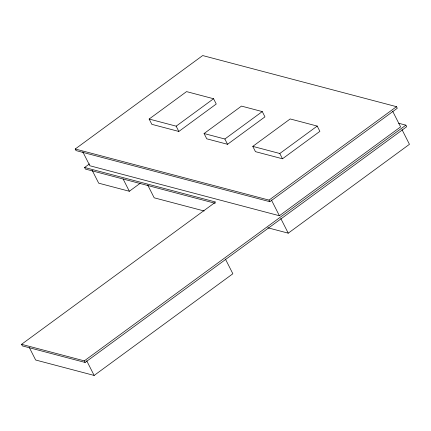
<?xml version="1.0" encoding="UTF-8"?>
<svg xmlns="http://www.w3.org/2000/svg" width="431" height="431" viewBox="0 0 431 431"><rect width="100%" height="100%" fill="white"/><g stroke="black" fill="none" stroke-linecap="round" stroke-linejoin="round"><path stroke-width="0.65" d="M75.22 149.002L202.689 55.561L396.493 106.678L397.296 108.262L269.822 201.697L76.023 150.586L75.22 149.002L269.019 200.113L269.822 201.697M149.142 119.042L186.553 91.614L213.571 98.742L216.249 104.022L178.838 131.45L151.82 124.322L149.142 119.042L176.16 126.164L178.838 131.45M215.144 203.287L85.397 169.065L84.595 167.481L89.476 163.904M176.16 126.164L213.571 98.742M204.073 133.529L241.489 106.101L262.274 111.586L264.957 116.866L227.541 144.293L206.756 138.809L204.073 133.529L224.863 139.014L227.541 144.293M92.142 170.267L98.694 183.175L129.338 191.262L140.107 183.364M224.863 139.014L262.274 111.586M252.781 146.373L290.192 118.951L317.211 126.073L319.888 131.358L282.477 158.78L255.459 151.658L252.781 146.373L279.794 153.501L282.477 158.78M279.794 153.501L317.211 126.073M398.713 123.271L405.867 125.157L406.67 126.741L85.112 362.449L22.353 345.899L21.55 344.315L215.64 202.042L84.595 167.481M269.019 200.113L396.493 106.678M82.757 151.766L89.853 165.752L279.396 215.742L400.609 126.892L392.63 111.16M21.55 344.315L84.309 360.866L405.867 125.157M29.4 347.688L35.649 360.009L94.147 375.439L232.864 273.76L225.418 259.09M267.786 227.773L288.237 233.166L409.45 144.315L402.01 129.65M204.159 210.991L154.185 197.813L147.639 184.904M271.417 200.011L279.396 215.742M280.796 218.501L288.237 233.166M123.088 178.94L129.338 191.262M86.706 360.769L94.147 375.439M84.309 360.866L85.112 362.449"/></g></svg>
